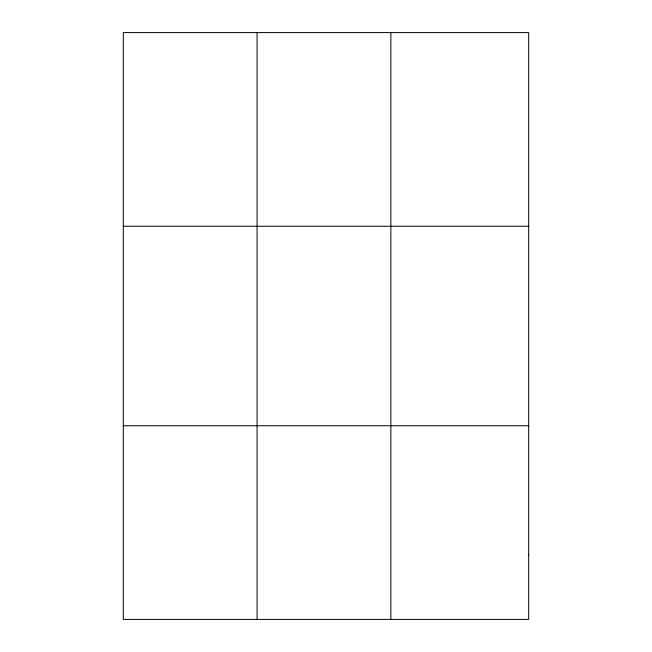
<?xml version="1.0" encoding="UTF-8"?>
<svg xmlns="http://www.w3.org/2000/svg" width="652" height="652" viewBox="0 0 652 652"><rect width="100%" height="100%" fill="white"/><g stroke="black" fill="none" stroke-linecap="round" stroke-linejoin="round"><path stroke-width="0.98" d="M257.084 619.4L257.084 32.6M390.858 619.4L390.858 32.6M123.309 226.244L528.691 226.244M123.309 425.756L528.691 425.756M528.691 554.852L528.691 619.4L123.309 619.4L123.309 32.6L528.691 32.6L528.691 554.852"/></g></svg>
